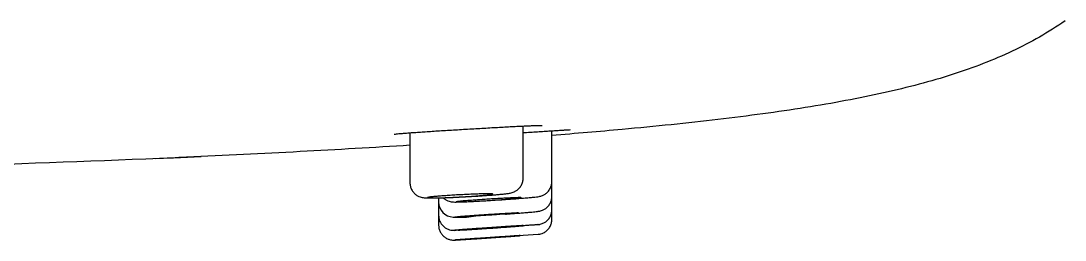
# Model space of a CAD drawing. Header units: millimetres. Extents: x 169 to 4368, y -1049 to 1924.
# Drawn here: x 463.075 to 466.578, y 1204.662 to 1205.396 of the extents above; entities that cross this region are included whole.
import ezdxf

# ---------------------------------------------------------------- set-up
doc = ezdxf.new("R2010")
doc.units = ezdxf.units.MM

msp = doc.modelspace()

# ---------------------------------------------------------------- linework, layer by layer
for p, q in [((464.7597, 1204.8699), (464.7597, 1205.0444)), ((464.38, 1205.0217), (464.38, 1204.8547)), ((464.856, 1204.8581), (464.856, 1205.0284)), ((464.856, 1204.8086), (464.856, 1204.8581)), ((464.4763, 1204.8038), (464.4763, 1204.7897)), ((464.856, 1204.7642), (464.856, 1204.8086)), ((464.4763, 1204.7897), (464.4763, 1204.745)), ((464.856, 1204.7314), (464.856, 1204.7642)), ((464.4763, 1204.745), (464.4763, 1204.7123)), ((464.8097, 1204.6815), (464.7432, 1204.6768))]:
    msp.add_line(p, q)
for centre, radius, start, end in [((456.1579, 1393.2151), 188.4234, 272.062452, 272.287843), ((464.5264, 1204.7897), 0.0502, 180.0436, 268.3074), ((464.5477, 1205.0223), 0.2837, 265.4084, 266.5819), ((464.5477, 1205.0223), 0.2837, 266.6376, 279.2736)]:
    msp.add_arc(centre, radius, start, end)
for points, knots in [([(466.5779, 1205.3964), (466.5218, 1205.358), (466.4632, 1205.3247), (466.3378, 1205.2655), (466.2711, 1205.2397), (466.1276, 1205.1936), (466.0507, 1205.1734), (465.8864, 1205.1369), (465.7988, 1205.1208), (465.6135, 1205.0914), (465.5157, 1205.0782), (465.3106, 1205.054), (465.2034, 1205.043), (465.0153, 1205.0258), (464.9365, 1205.0191), (464.856, 1205.0128)], [0, 0, 0, 0, 0.149401, 0.149401, 0.298812, 0.298812, 0.448224, 0.448224, 0.597635, 0.597635, 0.747047, 0.747047, 0.896459, 0.896459, 1, 1, 1, 1]), ([(464.3276, 1205.017), (464.3276, 1205.017), (464.3282, 1205.0171), (464.3313, 1205.0175), (464.3381, 1205.0183), (464.3482, 1205.0192), (464.3611, 1205.0203), (464.3767, 1205.0215), (464.3947, 1205.0228), (464.4148, 1205.0242), (464.437, 1205.0257), (464.4608, 1205.0273), (464.4859, 1205.0288), (464.5122, 1205.0305), (464.5392, 1205.0321), (464.5667, 1205.0337), (464.5942, 1205.0354), (464.6216, 1205.0369), (464.6484, 1205.0385), (464.6743, 1205.0399), (464.699, 1205.0413), (464.7223, 1205.0425), (464.7438, 1205.0436), (464.7632, 1205.0445), (464.7804, 1205.0453), (464.7951, 1205.0459), (464.807, 1205.0463), (464.8159, 1205.0465), (464.8197, 1205.0465), (464.8212, 1205.0464)], [0, 0, 0, 0, 0.013578, 0.045331, 0.081588, 0.119283, 0.157516, 0.195931, 0.234426, 0.273069, 0.31171, 0.350344, 0.389083, 0.427787, 0.466524, 0.505217, 0.543968, 0.582674, 0.621411, 0.660125, 0.698741, 0.73742, 0.776036, 0.814581, 0.853002, 0.891393, 0.929393, 0.966835, 1, 1, 1, 1]), ([(464.8212, 1205.0464), (464.8213, 1205.0464), (464.8214, 1205.0464), (464.8217, 1205.0464), (464.822, 1205.0464), (464.8223, 1205.0464), (464.8225, 1205.0464), (464.8227, 1205.0464), (464.8229, 1205.0464), (464.8231, 1205.0464), (464.8232, 1205.0464), (464.8234, 1205.0464), (464.8235, 1205.0464), (464.8236, 1205.0464), (464.8236, 1205.0464), (464.8237, 1205.0464), (464.8237, 1205.0464), (464.8237, 1205.0464), (464.8237, 1205.0464)], [0, 0, 0, 0, 0.045498, 0.120857, 0.195252, 0.26848, 0.340449, 0.411063, 0.480222, 0.547824, 0.613767, 0.677951, 0.740281, 0.800669, 0.859039, 0.915328, 0.96949, 1, 1, 1, 1]), ([(464.7597, 1205.0221), (464.7614, 1205.0222), (464.7717, 1205.0229), (464.7901, 1205.0241), (464.814, 1205.0256), (464.8361, 1205.0271), (464.8562, 1205.0284), (464.8741, 1205.0296), (464.8895, 1205.0306), (464.9021, 1205.0313), (464.9122, 1205.0319), (464.9164, 1205.0321), (464.9184, 1205.0322)], [0, 0, 0, 0, 0.0206468, 0.1302486, 0.239932, 0.349582, 0.4590551, 0.5682601, 0.6776278, 0.7863612, 0.8946623, 1, 1, 1, 1]), ([(464.38, 1204.9797), (464.2587, 1204.9722), (464.1356, 1204.9651), (463.8853, 1204.9518), (463.7581, 1204.9455), (463.5963, 1204.938), (463.5616, 1204.9364), (463.527, 1204.9348)], [0, 0, 0, 0, 0.4360712, 0.4360712, 0.8792363, 0.8792363, 1, 1, 1, 1]), ([(464.38, 1204.8547), (464.38, 1204.8503), (464.381, 1204.8428), (464.3853, 1204.8309), (464.3923, 1204.8211), (464.4009, 1204.8134), (464.4099, 1204.8084), (464.4182, 1204.8057), (464.4257, 1204.8043), (464.433, 1204.8037), (464.4427, 1204.8034), (464.4562, 1204.8034), (464.4707, 1204.8036), (464.4871, 1204.804), (464.5052, 1204.8046), (464.5246, 1204.8054), (464.545, 1204.8063), (464.5659, 1204.8074), (464.587, 1204.8086), (464.6078, 1204.8099), (464.6279, 1204.8112), (464.6468, 1204.8126), (464.6642, 1204.8139), (464.6799, 1204.8153), (464.6936, 1204.8166), (464.7061, 1204.8181), (464.7143, 1204.8193), (464.7217, 1204.8209), (464.7294, 1204.8236), (464.7383, 1204.8282), (464.747, 1204.8359), (464.7543, 1204.8459), (464.7587, 1204.858), (464.7598, 1204.8656), (464.7597, 1204.8699)], [0, 0, 0, 0, 0.021681, 0.043815, 0.06569, 0.086995, 0.106379, 0.122838, 0.140061, 0.17044, 0.222687, 0.263623, 0.302465, 0.340762, 0.378732, 0.416623, 0.454313, 0.492089, 0.529782, 0.567549, 0.60533, 0.64326, 0.681331, 0.719713, 0.758919, 0.800485, 0.852102, 0.875602, 0.892666, 0.911123, 0.932966, 0.955735, 0.9785, 1, 1, 1, 1]), ([(464.7941, 1204.8059), (464.7979, 1204.8063), (464.8052, 1204.8071), (464.8112, 1204.808), (464.8176, 1204.8093), (464.8252, 1204.8116), (464.8341, 1204.8162), (464.8432, 1204.824), (464.8506, 1204.8342), (464.855, 1204.8463), (464.856, 1204.8538), (464.856, 1204.8581)], [0, 0, 0, 0, 0.178803, 0.383163, 0.464045, 0.529157, 0.609999, 0.707691, 0.808407, 0.908033, 1, 1, 1, 1]), ([(464.5579, 1204.8144), (464.5651, 1204.8148), (464.5721, 1204.8151), (464.5824, 1204.8156), (464.5857, 1204.8157), (464.5924, 1204.816), (464.5957, 1204.8161), (464.6053, 1204.8165), (464.6113, 1204.8167), (464.6196, 1204.8169), (464.6223, 1204.817), (464.6275, 1204.8171), (464.63, 1204.8171), (464.6369, 1204.8173), (464.6409, 1204.8173), (464.6461, 1204.8173), (464.6477, 1204.8173), (464.6506, 1204.8172), (464.6531, 1204.8171), (464.6549, 1204.817), (464.6564, 1204.8169), (464.657, 1204.8168), (464.6582, 1204.8165), (464.6582, 1204.8163), (464.6573, 1204.8159), (464.6569, 1204.8158), (464.6556, 1204.8155), (464.6547, 1204.8153), (464.6518, 1204.8148), (464.6491, 1204.8145), (464.6442, 1204.8139), (464.6424, 1204.8137), (464.6385, 1204.8133), (464.6364, 1204.8131), (464.6297, 1204.8124), (464.6247, 1204.812), (464.6137, 1204.8111), (464.6078, 1204.8106), (464.5985, 1204.8099), (464.5953, 1204.8097), (464.5887, 1204.8093), (464.5853, 1204.809), (464.5751, 1204.8084), (464.5681, 1204.8079), (464.5539, 1204.8071), (464.5467, 1204.8067), (464.5324, 1204.806), (464.5254, 1204.8056), (464.5151, 1204.8052), (464.5116, 1204.805), (464.505, 1204.8047), (464.4985, 1204.8045), (464.4923, 1204.8043), (464.4863, 1204.8041), (464.4834, 1204.804), (464.4749, 1204.8037), (464.4698, 1204.8036), (464.4629, 1204.8035), (464.4607, 1204.8035), (464.4566, 1204.8035), (464.4547, 1204.8035), (464.4495, 1204.8035), (464.4467, 1204.8036), (464.4434, 1204.8037), (464.4425, 1204.8038), (464.441, 1204.804), (464.4404, 1204.8041), (464.4392, 1204.8043), (464.4391, 1204.8046), (464.4403, 1204.8051), (464.4417, 1204.8054), (464.4446, 1204.8059), (464.4458, 1204.8061), (464.4484, 1204.8065), (464.4499, 1204.8067), (464.4549, 1204.8072), (464.4587, 1204.8077), (464.4676, 1204.8085), (464.4727, 1204.8089), (464.4836, 1204.8098), (464.4894, 1204.8103), (464.4988, 1204.8109), (464.5021, 1204.8112), (464.5087, 1204.8116), (464.5153, 1204.812), (464.5222, 1204.8125), (464.5292, 1204.8129), (464.5328, 1204.8131), (464.5435, 1204.8137), (464.5507, 1204.8141), (464.5579, 1204.8144)], [0, 0, 0, 0, 0.03125, 0.03125, 0.046875, 0.046875, 0.0625, 0.0625, 0.09375, 0.09375, 0.109375, 0.109375, 0.125, 0.125, 0.15625, 0.15625, 0.171875, 0.171875, 0.1875, 0.203125, 0.203125, 0.21875, 0.21875, 0.25, 0.25, 0.265625, 0.265625, 0.28125, 0.28125, 0.3125, 0.3125, 0.328125, 0.328125, 0.34375, 0.34375, 0.375, 0.375, 0.40625, 0.40625, 0.421875, 0.421875, 0.4375, 0.4375, 0.46875, 0.46875, 0.5, 0.5, 0.53125, 0.53125, 0.546875, 0.546875, 0.5625, 0.578125, 0.578125, 0.59375, 0.59375, 0.625, 0.625, 0.640625, 0.640625, 0.65625, 0.65625, 0.6875, 0.6875, 0.703125, 0.703125, 0.71875, 0.71875, 0.75, 0.75, 0.78125, 0.78125, 0.796875, 0.796875, 0.8125, 0.8125, 0.84375, 0.84375, 0.875, 0.875, 0.90625, 0.90625, 0.921875, 0.921875, 0.9375, 0.953125, 0.953125, 0.96875, 0.96875, 1, 1, 1, 1]), ([(464.4916, 1204.8042), (464.4935, 1204.8023), (464.4984, 1204.7982), (464.5066, 1204.7938), (464.5151, 1204.7912), (464.5219, 1204.7901), (464.5279, 1204.7897), (464.532, 1204.7897), (464.5353, 1204.7897)], [0, 0, 0, 0, 0.111102, 0.264781, 0.387836, 0.495934, 0.652921, 1, 1, 1, 1]), ([(464.654, 1204.7999), (464.6612, 1204.8004), (464.6682, 1204.8008), (464.6784, 1204.8014), (464.6818, 1204.8016), (464.6884, 1204.8019), (464.6917, 1204.8021), (464.7012, 1204.8026), (464.7072, 1204.8029), (464.7155, 1204.8033), (464.7182, 1204.8034), (464.7234, 1204.8037), (464.7258, 1204.8038), (464.7326, 1204.8041), (464.7366, 1204.8042), (464.7418, 1204.8044), (464.7434, 1204.8044), (464.7462, 1204.8044), (464.7486, 1204.8045), (464.7504, 1204.8045), (464.7519, 1204.8044), (464.7524, 1204.8044), (464.7535, 1204.8042), (464.7536, 1204.8041), (464.7526, 1204.8038), (464.7521, 1204.8037), (464.7508, 1204.8035), (464.7499, 1204.8034), (464.7469, 1204.803), (464.7442, 1204.8027), (464.7392, 1204.8022), (464.7373, 1204.802), (464.7334, 1204.8016), (464.7313, 1204.8014), (464.7246, 1204.8008), (464.7196, 1204.8004), (464.7085, 1204.7995), (464.7026, 1204.799), (464.6932, 1204.7983), (464.69, 1204.7981), (464.6834, 1204.7976), (464.68, 1204.7973), (464.6697, 1204.7966), (464.6627, 1204.7961), (464.6486, 1204.7952), (464.6413, 1204.7947), (464.6271, 1204.7938), (464.6201, 1204.7934), (464.6098, 1204.7928), (464.6063, 1204.7926), (464.5997, 1204.7922), (464.5932, 1204.7919), (464.5871, 1204.7916), (464.5811, 1204.7913), (464.5782, 1204.7911), (464.5698, 1204.7907), (464.5647, 1204.7905), (464.5578, 1204.7903), (464.5557, 1204.7902), (464.5516, 1204.7901), (464.5497, 1204.79), (464.5446, 1204.7899), (464.5418, 1204.7898), (464.5386, 1204.7899), (464.5377, 1204.7899), (464.5362, 1204.7899), (464.5357, 1204.79), (464.5346, 1204.7901), (464.5345, 1204.7903), (464.5358, 1204.7906), (464.5372, 1204.7909), (464.5402, 1204.7913), (464.5414, 1204.7914), (464.5441, 1204.7917), (464.5456, 1204.7919), (464.5506, 1204.7924), (464.5545, 1204.7928), (464.5635, 1204.7936), (464.5686, 1204.794), (464.5795, 1204.7948), (464.5854, 1204.7953), (464.5949, 1204.796), (464.5981, 1204.7962), (464.6047, 1204.7967), (464.6114, 1204.7972), (464.6183, 1204.7976), (464.6253, 1204.7981), (464.6288, 1204.7983), (464.6396, 1204.799), (464.6468, 1204.7995), (464.654, 1204.7999)], [0, 0, 0, 0, 0.03125, 0.03125, 0.046875, 0.046875, 0.0625, 0.0625, 0.09375, 0.09375, 0.109375, 0.109375, 0.125, 0.125, 0.15625, 0.15625, 0.171875, 0.171875, 0.1875, 0.203125, 0.203125, 0.21875, 0.21875, 0.25, 0.25, 0.265625, 0.265625, 0.28125, 0.28125, 0.3125, 0.3125, 0.328125, 0.328125, 0.34375, 0.34375, 0.375, 0.375, 0.40625, 0.40625, 0.421875, 0.421875, 0.4375, 0.4375, 0.46875, 0.46875, 0.5, 0.5, 0.53125, 0.53125, 0.546875, 0.546875, 0.5625, 0.578125, 0.578125, 0.59375, 0.59375, 0.625, 0.625, 0.640625, 0.640625, 0.65625, 0.65625, 0.6875, 0.6875, 0.703125, 0.703125, 0.71875, 0.71875, 0.75, 0.75, 0.78125, 0.78125, 0.796875, 0.796875, 0.8125, 0.8125, 0.84375, 0.84375, 0.875, 0.875, 0.90625, 0.90625, 0.921875, 0.921875, 0.9375, 0.953125, 0.953125, 0.96875, 0.96875, 1, 1, 1, 1]), ([(464.682, 1204.7971), (464.6861, 1204.7974), (464.6982, 1204.7982), (464.718, 1204.7997), (464.7405, 1204.8014), (464.7615, 1204.8031), (464.7794, 1204.8046), (464.7897, 1204.8055), (464.7941, 1204.8059)], [0, 0, 0, 0, 0.095166, 0.281726, 0.468031, 0.655085, 0.842615, 1, 1, 1, 1]), ([(464.7001, 1204.7493), (464.7024, 1204.7495), (464.7114, 1204.7501), (464.7265, 1204.7512), (464.7448, 1204.7526), (464.7615, 1204.754), (464.7763, 1204.7552), (464.7891, 1204.7563), (464.7997, 1204.7573), (464.8077, 1204.7582), (464.812, 1204.7588), (464.8178, 1204.7599), (464.8254, 1204.7622), (464.8342, 1204.7667), (464.8432, 1204.7745), (464.8505, 1204.7845), (464.855, 1204.7966), (464.856, 1204.8041), (464.856, 1204.8086)], [0, 0, 0, 0, 0.028066, 0.110165, 0.192321, 0.274673, 0.357159, 0.440398, 0.525203, 0.618716, 0.699452, 0.730653, 0.760765, 0.80273, 0.851206, 0.901472, 0.9511, 1, 1, 1, 1]), ([(464.8086, 1204.7141), (464.8086, 1204.7141), (464.8101, 1204.7142), (464.8116, 1204.7144), (464.8171, 1204.7153), (464.825, 1204.7176), (464.8338, 1204.7221), (464.8431, 1204.7299), (464.8504, 1204.7399), (464.855, 1204.7521), (464.856, 1204.7597), (464.856, 1204.7642)], [0, 0, 0, 0, 0.001397, 0.189756, 0.260444, 0.341844, 0.457649, 0.590354, 0.729687, 0.867055, 1, 1, 1, 1]), ([(464.4763, 1204.745), (464.4763, 1204.7405), (464.4773, 1204.7331), (464.4816, 1204.7213), (464.4886, 1204.7115), (464.4975, 1204.7035), (464.5073, 1204.6983), (464.516, 1204.6958), (464.5231, 1204.695), (464.5278, 1204.6949), (464.5295, 1204.6949), (464.5311, 1204.695)], [0, 0, 0, 0, 0.1202809, 0.2421601, 0.3627196, 0.4814935, 0.596408, 0.6924977, 0.7556011, 0.8226652, 1, 1, 1, 1]), ([(464.5308, 1204.7401), (464.5343, 1204.7404), (464.5393, 1204.7409), (464.5473, 1204.7415), (464.549, 1204.7417), (464.5525, 1204.742), (464.5544, 1204.7421), (464.56, 1204.7426), (464.5641, 1204.7429), (464.5728, 1204.7435), (464.5774, 1204.7439), (464.5869, 1204.7446), (464.5919, 1204.7449), (464.5995, 1204.7455), (464.6021, 1204.7456), (464.6073, 1204.746), (464.61, 1204.7462), (464.618, 1204.7467), (464.6287, 1204.7475), (464.6395, 1204.7482), (464.6504, 1204.7489), (464.6558, 1204.7492), (464.6663, 1204.7499), (464.6714, 1204.7502), (464.6789, 1204.7507), (464.6814, 1204.7509), (464.6863, 1204.7512), (464.6887, 1204.7513), (464.6956, 1204.7517), (464.7, 1204.752), (464.7084, 1204.7524), (464.7123, 1204.7527), (464.7196, 1204.7531), (464.7228, 1204.7532), (464.7273, 1204.7535), (464.7287, 1204.7535), (464.7313, 1204.7536), (464.7326, 1204.7537), (464.7383, 1204.7539), (464.7412, 1204.754), (464.743, 1204.754), (464.7433, 1204.7539), (464.7436, 1204.7539), (464.7437, 1204.7539), (464.7435, 1204.7537), (464.743, 1204.7536), (464.7412, 1204.7534), (464.7399, 1204.7532), (464.7365, 1204.7529), (464.7345, 1204.7527), (464.7308, 1204.7523), (464.7295, 1204.7522), (464.7267, 1204.7519), (464.7252, 1204.7518), (464.7205, 1204.7514), (464.7171, 1204.7511), (464.7096, 1204.7505), (464.7055, 1204.7502), (464.6969, 1204.7495), (464.6878, 1204.7488), (464.678, 1204.7481), (464.6704, 1204.7475), (464.6678, 1204.7473), (464.6626, 1204.7469), (464.6599, 1204.7467), (464.652, 1204.7462), (464.6467, 1204.7458), (464.6358, 1204.7451), (464.6303, 1204.7447), (464.6195, 1204.744), (464.6142, 1204.7436), (464.6037, 1204.743), (464.5985, 1204.7426), (464.5934, 1204.7424)], [0, 0, 0, 0, 0.0625, 0.0625, 0.078125, 0.078125, 0.09375, 0.09375, 0.125, 0.125, 0.15625, 0.15625, 0.1875, 0.1875, 0.203125, 0.203125, 0.21875, 0.21875, 0.25, 0.28125, 0.28125, 0.3125, 0.3125, 0.34375, 0.34375, 0.359375, 0.359375, 0.375, 0.375, 0.40625, 0.40625, 0.4375, 0.4375, 0.46875, 0.46875, 0.484375, 0.484375, 0.5, 0.5, 0.5625, 0.5625, 0.578125, 0.578125, 0.59375, 0.59375, 0.625, 0.625, 0.65625, 0.65625, 0.6875, 0.6875, 0.703125, 0.703125, 0.71875, 0.71875, 0.75, 0.75, 0.78125, 0.78125, 0.8125, 0.84375, 0.84375, 0.859375, 0.859375, 0.875, 0.875, 0.90625, 0.90625, 0.9375, 0.9375, 0.96875, 0.96875, 1, 1, 1, 1]), ([(464.8097, 1204.6815), (464.8098, 1204.6815), (464.8104, 1204.6816), (464.8111, 1204.6816), (464.8164, 1204.6824), (464.8246, 1204.6846), (464.8337, 1204.6892), (464.8431, 1204.6971), (464.8504, 1204.7071), (464.855, 1204.7193), (464.856, 1204.7269), (464.856, 1204.7314)], [0, 0, 0, 0, 0.023314, 0.13623, 0.189648, 0.283391, 0.416075, 0.558369, 0.707731, 0.854901, 1, 1, 1, 1]), ([(464.4763, 1204.7123), (464.4762, 1204.7083), (464.4771, 1204.7013), (464.4809, 1204.6901), (464.4873, 1204.6804), (464.4955, 1204.6723), (464.5052, 1204.6665), (464.5145, 1204.6634), (464.5221, 1204.6623), (464.5273, 1204.6623), (464.5285, 1204.6623), (464.5293, 1204.6624), (464.5297, 1204.6624)], [0, 0, 0, 0, 0.117405, 0.243416, 0.368154, 0.49124, 0.612025, 0.726969, 0.808277, 0.85427, 0.925966, 1, 1, 1, 1]), ([(464.6543, 1204.7044), (464.6452, 1204.7038), (464.6272, 1204.7026), (464.6018, 1204.7008), (464.5789, 1204.6991), (464.5597, 1204.6977), (464.5445, 1204.6965), (464.5342, 1204.6957), (464.5291, 1204.6951), (464.5295, 1204.6949), (464.5351, 1204.695), (464.5461, 1204.6956), (464.5616, 1204.6964), (464.5815, 1204.6976), (464.6045, 1204.699), (464.6302, 1204.7007), (464.6573, 1204.7025), (464.6848, 1204.7044), (464.7119, 1204.7063), (464.7372, 1204.7082), (464.7601, 1204.7099), (464.7794, 1204.7114), (464.7946, 1204.7127), (464.8049, 1204.7136), (464.8101, 1204.7142), (464.8097, 1204.7144), (464.8041, 1204.7142), (464.7931, 1204.7136), (464.7776, 1204.7126), (464.7578, 1204.7114), (464.7347, 1204.7099), (464.709, 1204.7081), (464.6819, 1204.7063), (464.6634, 1204.7051), (464.6543, 1204.7044)], [0, 0, 0, 0, 0.031295, 0.062595, 0.093826, 0.125074, 0.156324, 0.187607, 0.218823, 0.25009, 0.281281, 0.312528, 0.343713, 0.374951, 0.406145, 0.437385, 0.468603, 0.499857, 0.53111, 0.562384, 0.593684, 0.624998, 0.656205, 0.687439, 0.718658, 0.749924, 0.781158, 0.812452, 0.843659, 0.874924, 0.906119, 0.93736, 0.968671, 1, 1, 1, 1]), ([(464.6599, 1204.7046), (464.6671, 1204.705), (464.6741, 1204.7055), (464.6844, 1204.7062), (464.6878, 1204.7064), (464.6945, 1204.7069), (464.6978, 1204.7071), (464.7073, 1204.7077), (464.7133, 1204.7081), (464.7217, 1204.7086), (464.7244, 1204.7088), (464.7296, 1204.7091), (464.7321, 1204.7093), (464.739, 1204.7097), (464.7431, 1204.7099), (464.7483, 1204.7102), (464.7499, 1204.7103), (464.7528, 1204.7105), (464.7553, 1204.7106), (464.7572, 1204.7107), (464.7587, 1204.7107), (464.7593, 1204.7107), (464.7605, 1204.7108), (464.7606, 1204.7107), (464.7598, 1204.7106), (464.7593, 1204.7105), (464.758, 1204.7104), (464.7572, 1204.7103), (464.7543, 1204.71), (464.7516, 1204.7098), (464.7467, 1204.7093), (464.7449, 1204.7092), (464.741, 1204.7089), (464.739, 1204.7087), (464.7323, 1204.7082), (464.7274, 1204.7078), (464.7164, 1204.7069), (464.7105, 1204.7065), (464.7012, 1204.7058), (464.698, 1204.7056), (464.6914, 1204.7051), (464.688, 1204.7049), (464.6778, 1204.7041), (464.6708, 1204.7036), (464.6567, 1204.7026), (464.6494, 1204.7021), (464.6352, 1204.7012), (464.6282, 1204.7007), (464.6178, 1204.7), (464.6144, 1204.6998), (464.6077, 1204.6994), (464.6012, 1204.699), (464.595, 1204.6986), (464.589, 1204.6982), (464.5861, 1204.698), (464.5776, 1204.6975), (464.5725, 1204.6972), (464.5655, 1204.6968), (464.5634, 1204.6967), (464.5592, 1204.6965), (464.5573, 1204.6964), (464.5521, 1204.6961), (464.5493, 1204.696), (464.5459, 1204.6958), (464.545, 1204.6958), (464.5435, 1204.6958), (464.5429, 1204.6957), (464.5416, 1204.6957), (464.5415, 1204.6958), (464.5424, 1204.6959), (464.5428, 1204.696), (464.5441, 1204.6961), (464.5457, 1204.6963), (464.548, 1204.6965), (464.5506, 1204.6967), (464.5521, 1204.6969), (464.557, 1204.6973), (464.5609, 1204.6976), (464.5698, 1204.6982), (464.5748, 1204.6986), (464.5857, 1204.6994), (464.5915, 1204.6998), (464.6009, 1204.7005), (464.6042, 1204.7007), (464.6108, 1204.7012), (464.6174, 1204.7016), (464.6243, 1204.7021), (464.6313, 1204.7026), (464.6348, 1204.7028), (464.6456, 1204.7036), (464.6527, 1204.7041), (464.6599, 1204.7046)], [0, 0, 0, 0, 0.03125, 0.03125, 0.046875, 0.046875, 0.0625, 0.0625, 0.09375, 0.09375, 0.109375, 0.109375, 0.125, 0.125, 0.15625, 0.15625, 0.171875, 0.171875, 0.1875, 0.203125, 0.203125, 0.21875, 0.21875, 0.25, 0.25, 0.265625, 0.265625, 0.28125, 0.28125, 0.3125, 0.3125, 0.328125, 0.328125, 0.34375, 0.34375, 0.375, 0.375, 0.40625, 0.40625, 0.421875, 0.421875, 0.4375, 0.4375, 0.46875, 0.46875, 0.5, 0.5, 0.53125, 0.53125, 0.546875, 0.546875, 0.5625, 0.578125, 0.578125, 0.59375, 0.59375, 0.625, 0.625, 0.640625, 0.640625, 0.65625, 0.65625, 0.6875, 0.6875, 0.703125, 0.703125, 0.71875, 0.71875, 0.75, 0.75, 0.765625, 0.765625, 0.78125, 0.796875, 0.796875, 0.8125, 0.8125, 0.84375, 0.84375, 0.875, 0.875, 0.90625, 0.90625, 0.921875, 0.921875, 0.9375, 0.953125, 0.953125, 0.96875, 0.96875, 1, 1, 1, 1]), ([(464.5306, 1204.6624), (464.5305, 1204.6625), (464.5311, 1204.6625), (464.5331, 1204.6627), (464.5339, 1204.6627), (464.5359, 1204.6629), (464.5371, 1204.663), (464.541, 1204.6633), (464.5443, 1204.6635), (464.5501, 1204.6639), (464.5522, 1204.664), (464.5567, 1204.6643), (464.5591, 1204.6645), (464.5666, 1204.665), (464.572, 1204.6654), (464.5809, 1204.666), (464.584, 1204.6662), (464.5902, 1204.6666), (464.5966, 1204.667), (464.6033, 1204.6675), (464.6101, 1204.6679), (464.6136, 1204.6682), (464.6241, 1204.6689), (464.6312, 1204.6694), (464.6419, 1204.6701), (464.6455, 1204.6703), (464.6526, 1204.6708), (464.6562, 1204.671), (464.6667, 1204.6717), (464.6736, 1204.6722), (464.6836, 1204.6729), (464.6869, 1204.6731), (464.6932, 1204.6735), (464.6963, 1204.6737), (464.7053, 1204.6743), (464.7109, 1204.6747), (464.7213, 1204.6754), (464.7259, 1204.6757), (464.7319, 1204.6761), (464.7338, 1204.6762), (464.7373, 1204.6765), (464.7389, 1204.6766), (464.7432, 1204.6768), (464.7454, 1204.677), (464.7484, 1204.6772), (464.7492, 1204.6772), (464.7494, 1204.6772), (464.7488, 1204.6771), (464.7469, 1204.677), (464.746, 1204.6769), (464.7441, 1204.6767), (464.7418, 1204.6766), (464.7388, 1204.6763), (464.7355, 1204.6761), (464.7337, 1204.6759), (464.7278, 1204.6755), (464.7234, 1204.6752), (464.7159, 1204.6746), (464.7133, 1204.6745), (464.7078, 1204.6741), (464.705, 1204.6739), (464.6961, 1204.6732), (464.6899, 1204.6728), (464.6801, 1204.6721), (464.6767, 1204.6719), (464.6698, 1204.6714), (464.6664, 1204.6712), (464.656, 1204.6704), (464.6489, 1204.67), (464.6345, 1204.669), (464.6273, 1204.6685), (464.6168, 1204.6678), (464.6134, 1204.6676), (464.6065, 1204.6671), (464.6031, 1204.6669), (464.5931, 1204.6662), (464.5867, 1204.6658), (464.5747, 1204.6651), (464.569, 1204.6647), (464.5588, 1204.664), (464.5542, 1204.6638), (464.548, 1204.6634), (464.5461, 1204.6633), (464.5426, 1204.6631), (464.5411, 1204.663), (464.5368, 1204.6627), (464.5346, 1204.6626), (464.5316, 1204.6625), (464.5307, 1204.6624), (464.5306, 1204.6624)], [0, 0, 0, 0, 0.03125, 0.03125, 0.046875, 0.046875, 0.0625, 0.0625, 0.09375, 0.09375, 0.109375, 0.109375, 0.125, 0.125, 0.15625, 0.15625, 0.171875, 0.171875, 0.1875, 0.203125, 0.203125, 0.21875, 0.21875, 0.25, 0.25, 0.265625, 0.265625, 0.28125, 0.28125, 0.3125, 0.3125, 0.328125, 0.328125, 0.34375, 0.34375, 0.375, 0.375, 0.40625, 0.40625, 0.421875, 0.421875, 0.4375, 0.4375, 0.46875, 0.46875, 0.5, 0.5, 0.53125, 0.53125, 0.546875, 0.546875, 0.5625, 0.578125, 0.578125, 0.59375, 0.59375, 0.625, 0.625, 0.640625, 0.640625, 0.65625, 0.65625, 0.6875, 0.6875, 0.703125, 0.703125, 0.71875, 0.71875, 0.75, 0.75, 0.78125, 0.78125, 0.796875, 0.796875, 0.8125, 0.8125, 0.84375, 0.84375, 0.875, 0.875, 0.90625, 0.90625, 0.921875, 0.921875, 0.9375, 0.9375, 0.96875, 0.96875, 1, 1, 1, 1])]:
    msp.add_open_spline(points, degree=3, knots=knots)

doc.saveas('drawing.dxf')
